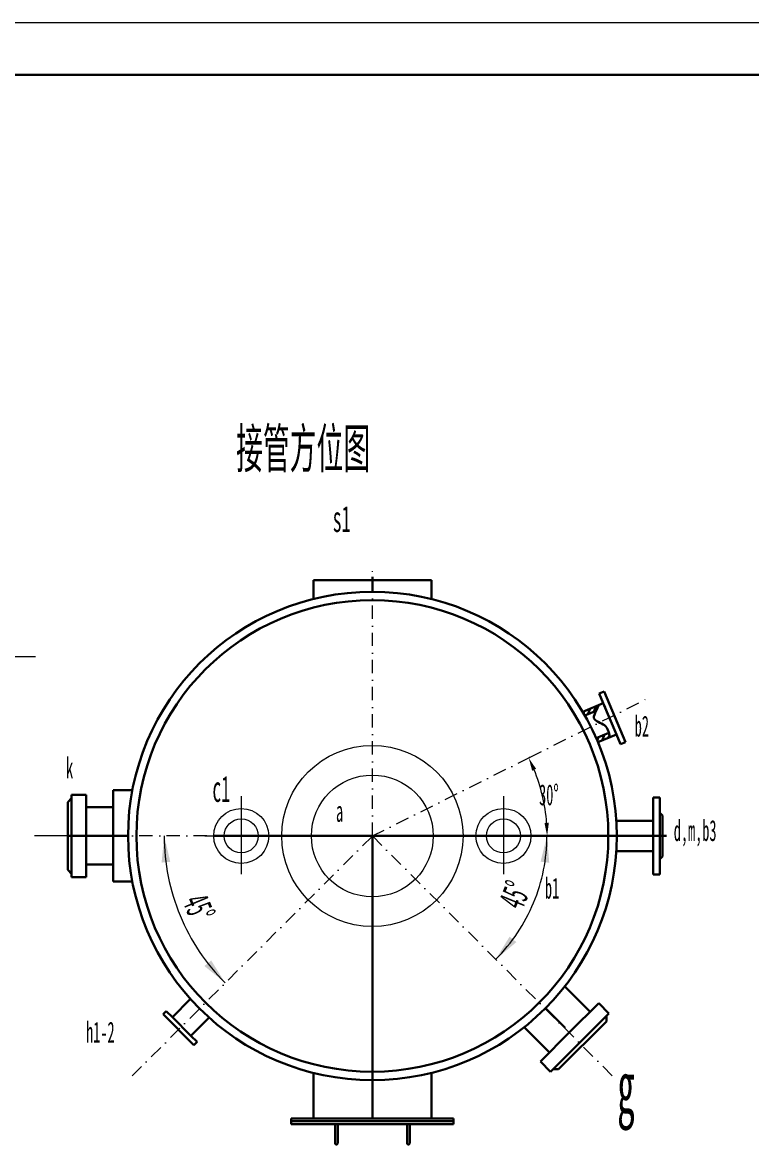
# Model space of a CAD drawing. Header units: millimetres. Extents: x -8058 to 12635, y -1342 to 1598.
# Drawn here: x 2329.5 to 2468.5, y 1383.4 to 1597.6 of the extents above; entities that cross this region are included whole.
import ezdxf

# ---------------------------------------------------------------- set-up
doc = ezdxf.new("R2010")
doc.units = ezdxf.units.MM
doc.header["$LTSCALE"] = 2
doc.header["$PDSIZE"] = -5
doc.linetypes.add('CENTERX2', pattern=[101.599999, 63.5, -12.7, 12.7, -12.7])
doc.linetypes.add('DASHDOTX2', pattern=[50.799999, 25.4, -12.7, 0, -12.7])
for name, color, linetype, lineweight in [('A1', 7, 'Continuous', 30), ('定位线', 7, 'CENTERX2', 18), ('标注', 1, 'Continuous', 18), ('粗实线', 7, 'Continuous', 50), ('细粗线', 7, 'Continuous', 30), ('说明', 7, 'Continuous', 18)]:
    doc.layers.add(name, color=color, linetype=linetype, lineweight=lineweight)
doc.styles.get("Standard").update_dxf_attribs({"font": '', "width": 0.5})
doc.styles.get('Standard').set_extended_font_data('宋体')
doc.dimstyles.new('123', dxfattribs={"dimscale": 2, "dimtxt": 2.5, "dimasz": 2.5, "dimexe": 1.25, "dimexo": 0.625, "dimtad": 1, "dimdec": 0, "dimlfac": 20, "dimdsep": 46, "dimtxsty": 'Standard', "dimcen": 2.5, "dimdle": 5, "dimadec": 0, "dimazin": 0, "dimtfac": 1, "dimtdec": 0, "dimtmove": 0, "dimatfit": 3, "dimfxl": 1, "dimtolj": 1, "dimarcsym": 0})

# ---------------------------------------------------------------- blocks, each defined once
blk = doc.blocks.new('*X19')
at = {"layer": '标注', "linetype": 'Continuous'}
for points in [[(2429.52, 1442.32), (2428.31, 1437.4), (2429.96, 1437.21)], [(2419.76, 1418.77), (2422.39, 1423.1), (2423.69, 1422.06)]]:
    blk.add_hatch(color=0, dxfattribs=at).paths.add_polyline_path(points, flags=0)
at = {"layer": '标注', "color": 0, "linetype": 'Continuous'}
for start, end in [(337.4947, 0), (314.9894, 337.4947)]:
    blk.add_arc((2396.22, 1442.32), 33.3, start, end, dxfattribs=at)
at = {"layer": '标注', "color": 0, "insert": (2423.4, 1431.06), "char_height": 5, "width": 10, "attachment_point": 5, "rotation": 67.4947, "line_spacing_factor": 0.89982}
blk.add_mtext('45%%D', dxfattribs=at)
blk = doc.blocks.new('*X66')
at = {"layer": '标注', "linetype": 'Continuous'}
for points in [[(2356.53, 1442.32), (2357.68, 1437.38), (2356.02, 1437.23)], [(2368.16, 1414.25), (2365.48, 1418.55), (2364.19, 1417.49)]]:
    blk.add_hatch(color=0, dxfattribs=at).paths.add_polyline_path(points, flags=0)
at = {"layer": '标注', "color": 0, "linetype": 'Continuous'}
for start, end in [(180, 202.4947), (202.4947, 224.9894)]:
    blk.add_arc((2396.23, 1442.32), 39.7, start, end, dxfattribs=at)
at = {"layer": '标注', "color": 0, "insert": (2363.14, 1428.61), "char_height": 5, "width": 10, "attachment_point": 5, "rotation": 292.4947, "line_spacing_factor": 0.89982}
blk.add_mtext('45%%D', dxfattribs=at)

msp = doc.modelspace()

# ---------------------------------------------------------------- hatches: boundary and pattern name
at = {"layer": '标注'}
for points in [[(2426.689, 1454.777), (2427.448, 1455.122), (2426.035, 1457.226)], [(2429.877, 1444.832), (2429.045, 1444.801), (2429.555, 1442.318)]]:
    msp.add_hatch(color=0, dxfattribs=at).paths.add_polyline_path(points, flags=0)

# ---------------------------------------------------------------- linework, layer by layer
at = {"layer": 'A1', "color": 0}
for p, q in [((2396.22, 1491.118), (2384.97, 1491.118)), ((2384.97, 1491.118), (2384.97, 1487.54)), ((2396.22, 1488.918), (2396.22, 1491.748)), ((2396.22, 1491.118), (2407.47, 1491.118)), ((2396.22, 1488.918), (2396.22, 1491.118)), ((2407.47, 1491.118), (2407.47, 1487.54)), ((2439.497, 1469.52), (2440.419, 1469.907)), ((2440.27, 1467.676), (2439.497, 1469.52)), ((2444.478, 1460.223), (2440.419, 1469.907)), ((2436.338, 1466.027), (2440.27, 1467.676)), ((2438.935, 1466.195), (2439.426, 1467.322)), ((2440.27, 1467.676), (2442.783, 1461.681)), ((2440.27, 1467.676), (2440.599, 1466.892)), ((2436.626, 1466.148), (2436.479, 1465.787)), ((2438.935, 1466.195), (2436.767, 1465.286)), ((2437.779, 1466.632), (2437.324, 1465.519)), ((2438.932, 1467.115), (2438.477, 1466.002)), ((2437.9, 1463.158), (2437.9, 1463.158)), ((2438.919, 1460.983), (2441.32, 1461.99)), ((2439.364, 1461.17), (2439.108, 1460.544)), ((2442.783, 1461.681), (2439.252, 1460.201)), ((2440.517, 1461.653), (2440.062, 1460.54)), ((2441.415, 1461.515), (2441.214, 1461.024)), ((2442.783, 1461.681), (2443.556, 1459.837)), ((2443.556, 1459.837), (2444.478, 1460.223)), ((2341.62, 1442.318), (2341.62, 1450.193)), ((2338.12, 1435.868), (2338.12, 1448.768)), ((2338.87, 1435.118), (2338.87, 1449.518)), ((2449.773, 1445.218), (2449.773, 1449.661)), ((2449.773, 1449.661), (2451.023, 1449.661)), ((2451.023, 1449.661), (2451.023, 1446.73)), ((2338.12, 1442.318), (2338.12, 1435.868)), ((2338.12, 1435.868), (2338.12, 1442.318)), ((2338.12, 1442.318), (2338.12, 1435.868)), ((2349.62, 1442.318), (2338.12, 1442.318)), ((2338.12, 1442.318), (2338.12, 1435.868)), ((2365.97, 1442.318), (2384.595, 1442.318)), ((2385.257, 1442.318), (2384.595, 1442.318)), ((2346.767, 1433.593), (2350.444, 1433.593)), ((2429.237, 1409.433), (2432.974, 1405.695)), ((2439.402, 1410.403), (2441.347, 1408.458)), ((2440.87, 1407.981), (2430.687, 1397.799)), ((2440.87, 1407.981), (2441.347, 1408.458)), ((2440.87, 1406.92), (2440.87, 1407.981)), ((2384.97, 1387.288), (2407.436, 1387.288))]:
    msp.add_line(p, q, dxfattribs=at)
at = {"layer": 'A1', "color": 0, "linetype": 'DASHDOTX2', "lineweight": 0}
msp.add_line((2325.681, 1476.579), (2331.974, 1476.581), dxfattribs=at)
at = {"layer": 'A1', "color": 0, "lineweight": 30}
for p, q in [((2341.62, 1450.193), (2338.87, 1450.193)), ((2338.87, 1449.518), (2338.87, 1450.193)), ((2341.62, 1450.193), (2341.62, 1442.318)), ((2346.767, 1442.318), (2346.767, 1451.043)), ((2346.767, 1451.043), (2346.767, 1433.593)), ((2346.767, 1442.318), (2346.767, 1451.043)), ((2346.767, 1451.043), (2350.444, 1451.043)), ((2338.12, 1448.768), (2338.87, 1449.518)), ((2343.4, 1447.793), (2341.62, 1447.793)), ((2343.4, 1447.793), (2346.767, 1447.791)), ((2451.023, 1446.73), (2451.023, 1437.906)), ((2443.543, 1445.218), (2442.73, 1445.218)), ((2449.773, 1445.218), (2449.773, 1439.418)), ((2341.62, 1434.443), (2341.62, 1442.318)), ((2341.62, 1442.318), (2341.62, 1434.443)), ((2349.62, 1442.318), (2346.767, 1442.318)), ((2443.543, 1442.318), (2452.293, 1442.318)), ((2443.543, 1439.406), (2442.729, 1439.406)), ((2451.57, 1438.418), (2451.023, 1437.906)), ((2338.12, 1435.868), (2338.87, 1435.118)), ((2338.87, 1435.118), (2338.87, 1434.443)), ((2338.87, 1435.118), (2338.87, 1434.443)), ((2343.4, 1436.843), (2341.62, 1436.843)), ((2343.4, 1436.843), (2346.767, 1436.843)), ((2341.62, 1434.443), (2338.87, 1434.443)), ((2437.753, 1408.754), (2432.914, 1413.593)), ((2361.501, 1411.135), (2358.09, 1407.724)), ((2433.834, 1404.834), (2439.402, 1410.403)), ((2356.92, 1408.894), (2356.312, 1408.286)), ((2356.312, 1408.286), (2362.188, 1402.411)), ((2358.09, 1407.724), (2356.92, 1408.894)), ((2358.09, 1407.724), (2361.625, 1404.188)), ((2363.728, 1406.291), (2365.036, 1407.599)), ((2361.625, 1404.188), (2363.728, 1406.291)), ((2425.198, 1405.824), (2430.01, 1401.011)), ((2440.87, 1406.92), (2431.748, 1397.799)), ((2361.625, 1404.188), (2362.795, 1403.018)), ((2362.795, 1403.018), (2362.188, 1402.411)), ((2433.834, 1404.834), (2428.266, 1399.266)), ((2428.266, 1399.266), (2430.21, 1397.321)), ((2384.97, 1388.391), (2384.97, 1397.097)), ((2407.47, 1388.391), (2407.47, 1397.097)), ((2430.687, 1397.799), (2430.21, 1397.321)), ((2431.748, 1397.799), (2430.687, 1397.799)), ((2396.22, 1395.718), (2396.22, 1388.391)), ((2384.97, 1388.391), (2380.742, 1388.391)), ((2380.742, 1388.391), (2380.742, 1387.288)), ((2396.22, 1388.391), (2384.97, 1388.391)), ((2396.22, 1388.391), (2407.47, 1388.391)), ((2407.47, 1388.391), (2411.697, 1388.391)), ((2411.697, 1388.391), (2411.697, 1387.288)), ((2384.97, 1387.857), (2380.742, 1387.857)), ((2384.97, 1387.288), (2380.742, 1387.288)), ((2384.97, 1387.857), (2407.464, 1387.857)), ((2389.102, 1387.288), (2389.102, 1383.667)), ((2389.612, 1383.667), (2389.612, 1387.288)), ((2402.828, 1383.667), (2402.828, 1387.288)), ((2403.338, 1387.288), (2403.338, 1383.667)), ((2407.47, 1387.857), (2411.697, 1387.857)), ((2407.47, 1387.288), (2411.697, 1387.288)), ((2389.102, 1383.667), (2389.102, 1383.667)), ((2403.338, 1383.667), (2403.338, 1383.667))]:
    msp.add_line(p, q, dxfattribs=at)
at = {"layer": 'A1', "color": 0, "linetype": 'ByBlock', "lineweight": 30}
for p, q in [((2451.023, 1446.73), (2451.57, 1446.218)), ((2451.57, 1445.218), (2451.57, 1446.218)), ((2449.773, 1445.218), (2443.543, 1445.218)), ((2451.57, 1444.218), (2451.57, 1445.218)), ((2451.57, 1444.218), (2451.57, 1440.418)), ((2443.543, 1439.406), (2449.773, 1439.406)), ((2449.773, 1439.418), (2449.773, 1434.976)), ((2451.57, 1440.418), (2451.57, 1439.418)), ((2451.57, 1439.418), (2451.57, 1438.418)), ((2451.023, 1437.906), (2451.57, 1438.418)), ((2451.023, 1434.976), (2451.023, 1437.906)), ((2449.773, 1434.976), (2451.023, 1434.976))]:
    msp.add_line(p, q, dxfattribs=at)
at = {"layer": 'A1', "color": 0, "lineweight": 0}
msp.add_line((2364.252, 1442.318), (2384.595, 1442.318), dxfattribs=at)
at = {"layer": 'A1', "color": 0, "linetype": 'DASHDOTX2'}
for p, q in [((2385.257, 1442.318), (2452.326, 1442.318)), ((2396.22, 1442.318), (2442.803, 1442.318)), ((2398.276, 1442.318), (2452.326, 1442.318))]:
    msp.add_line(p, q, dxfattribs=at)
at = {"layer": 'A1', "color": 0, "linetype": 'DASHDOTX2', "lineweight": 30}
for p, q in [((2396.22, 1442.318), (2396.22, 1388.391)), ((2361.501, 1411.135), (2361.548, 1411.182))]:
    msp.add_line(p, q, dxfattribs=at)
at = {"layer": 'A1', "color": 0}
for radius in [46.6, 45]:
    msp.add_circle((2396.22, 1442.318), radius, dxfattribs=at)
at = {"layer": 'A1', "color": 0, "lineweight": 0}
for centre, radius in [((2396.22, 1442.318), 17.296), ((2396.22, 1442.318), 11.625), ((2371.22, 1442.318), 5.25), ((2421.22, 1442.318), 5.25), ((2371.22, 1442.318), 3.25), ((2421.22, 1442.318), 3.25)]:
    msp.add_circle(centre, radius, dxfattribs=at)
at = {"layer": 'A1', "color": 0, "lineweight": 30}
for centre in [(2389.357, 1383.667), (2403.083, 1383.667)]:
    msp.add_arc(centre, 0.255, 180, 0, dxfattribs=at)
at = {"layer": 'A1', "color": 0}
msp.add_open_spline([(2441.478, 1461.134), (2441.338, 1462.012), (2441.061, 1463.75), (2437.931, 1464.315), (2438.662, 1465.683), (2438.935, 1466.195)], degree=3, knots=[0, 0, 0, 0, 2.5245396, 5.0006309, 6.4818401, 6.4818401, 6.4818401, 6.4818401], dxfattribs=at)
at = {"layer": '定位线', "color": 0, "linetype": 'DASHDOTX2', "ltscale": 0.05}
for p, q in [((2396.22, 1442.318), (2396.22, 1493.692)), ((2426.22, 1457.318), (2449.035, 1468.726)), ((2396.22, 1442.318), (2426.22, 1457.318)), ((2406.104, 1442.318), (2342.771, 1442.318)), ((2350.397, 1396.501), (2396.226, 1442.313)), ((2396.22, 1442.318), (2396.22, 1395.718)), ((2396.22, 1442.318), (2442.803, 1395.718))]:
    msp.add_line(p, q, dxfattribs=at)
at = {"layer": '定位线', "color": 0}
for p, q in [((2371.22, 1449.922), (2371.22, 1434.999)), ((2421.22, 1449.922), (2421.22, 1434.999)), ((2342.771, 1442.318), (2331.77, 1442.318))]:
    msp.add_line(p, q, dxfattribs=at)
at = {"layer": '定位线', "color": 0, "linetype": 'DASHDOTX2'}
msp.add_line((2411.848, 1442.318), (2452.326, 1442.318), dxfattribs=at)
at = {"layer": '标注', "color": 0}
msp.add_arc((2396.22, 1442.318), 33.335, 4.298, 22.26705, dxfattribs=at)
at = {"layer": '标注', "color": 0, "linetype": 'DASHDOTX2'}
msp.add_point((2426.22, 1457.318), dxfattribs=at)
at = {"layer": '粗实线', "lineweight": 9}
msp.add_line((2119.788, 1597.6), (2713.788, 1597.6), dxfattribs=at)
at = {"layer": '细粗线'}
msp.add_line((2129.788, 1587.6), (2703.788, 1587.6), dxfattribs=at)

# ---------------------------------------------------------------- texts
at = {"layer": '标注', "color": 0, "attachment_point": 1}
for s, insert, char_height, width in [('接管方位图', (2370.229, 1520.051), 7.5, 349.23588), ('s1', (2388.664, 1505.345), 5, 19.22762), ('b2', (2446.259, 1465.284), 4, 7.86815), ('k', (2337.801, 1457.325), 4, 7.86815), ('{\\f@SimSun|b0|i0|c134|p2;c}1', (2365.705, 1453.82), 5, 14.08331), ('30%%D', (2428.022, 1452.178), 4, 7.86815), ('a', (2389.284, 1449.033), 4, 7.86815), ('d,m,b3', (2453.697, 1445.354), 4, 7.86815), ('b1', (2429.132, 1434.351), 4, 7.86815), ('h1-2', (2341.624, 1406.87), 4, 7.86815)]:
    msp.add_mtext(s, dxfattribs=dict(at, insert=insert, char_height=char_height, width=width))
at = {"layer": '说明', "color": 0, "insert": (2444.61, 1392.713), "char_height": 10, "width": 16.2, "attachment_point": 5}
msp.add_mtext('g', dxfattribs=at)

# ---------------------------------------------------------------- dimensions: what is measured, and where the dimension line sits
at = {"layer": '标注', "color": 0}
for base, line1, line2, picture, middle in [((2359.555, 1427.13), ((2350.397, 1396.501), (2396.226, 1442.313)), ((2406.104, 1442.318), (2342.771, 1442.318)), '*X66', (2363.136, 1428.613)), ((2426.979, 1429.574), ((2396.22, 1442.318), (2442.803, 1395.718)), ((2411.848, 1442.318), (2452.326, 1442.318)), '*X19', (2423.399, 1431.057))]:
    dim = msp.add_angular_dim_2l(base=base, line1=line1, line2=line2, dimstyle='123', override={"dimtad": 1, "dimtih": 0, "dimtoh": 0, "dimsah": 1, "dimtzin": 0}, dxfattribs=at)
    dim.commit()
    dim.dimension.update_dxf_attribs({"geometry": picture, "text_midpoint": middle})

doc.saveas('drawing.dxf')
